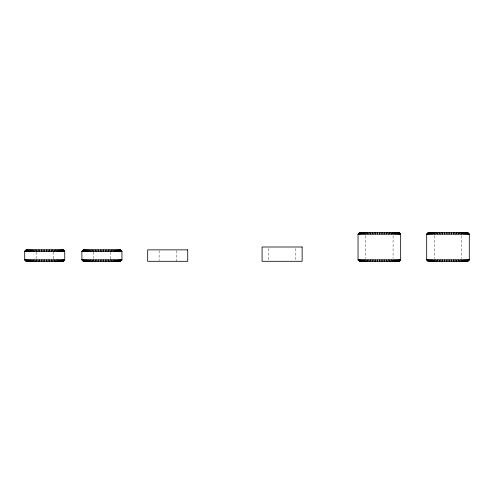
<?xml version="1.0" encoding="UTF-8"?>
<svg xmlns="http://www.w3.org/2000/svg" width="494" height="494" viewBox="0 0 494 494"><rect width="100%" height="100%" fill="white"/><g stroke="black" fill="none" stroke-linecap="round" stroke-linejoin="round"><path stroke-width="0.37" stroke-dasharray="2.47 1.85" d="M461.723 235.644L461.723 258.356M434.263 235.644L434.263 258.356M393.076 235.644L393.076 258.356M365.622 235.644L365.622 258.356M295.838 248.507L295.838 260.548M268.378 248.507L268.378 261.301M176.284 250.625L176.284 261.301M159.124 250.625L159.124 260.536M110.502 252.008L110.502 259.869M93.341 252.008L93.341 258.442M53.303 252.008L53.303 259.869M36.142 252.008L36.142 258.442"/><path stroke-width="0.74" d="M42.978 251.292L43.102 249.859M46.343 261.301L46.467 259.869M100.177 251.292L100.301 249.859M103.542 261.301L103.666 259.869M377.496 234.131L377.62 232.699M381.084 261.301L381.207 259.869M446.138 234.131L446.261 232.699M449.725 261.301L449.849 259.869M41.243 251.292L41.49 249.859M47.949 261.301L48.196 259.869M98.448 251.292L98.695 249.859M105.148 261.301L105.401 259.869M375.65 234.131L375.897 232.699M382.801 261.301L383.048 259.869M444.291 234.131L444.538 232.699M451.442 261.301L451.695 259.869M39.539 251.292L39.909 249.859M49.53 261.301L49.9 259.869M96.738 251.292L97.108 249.859M106.735 261.301L107.105 259.869M373.834 234.131L374.205 232.699M384.493 261.301L384.863 259.869M442.476 234.131L442.846 232.699M453.134 261.301L453.504 259.869M37.871 251.292L38.365 249.859M51.08 261.301L51.567 259.869M95.076 251.292L95.564 249.859M108.279 261.301L108.773 259.869M372.062 234.131L372.55 232.699M386.147 261.301L386.635 259.869M440.704 234.131L441.191 232.699M454.789 261.301L455.283 259.869M36.26 251.292L36.865 249.859M52.574 261.301L53.179 259.869M93.459 251.292L94.064 249.859M109.779 261.301L110.384 259.869M370.346 234.131L370.951 232.699M387.753 261.301L388.358 259.869M438.987 234.131L439.592 232.699M456.394 261.301L456.999 259.869M34.71 251.292L35.426 249.859M54.013 261.301L54.729 259.869M91.915 251.292L92.625 249.859M111.218 261.301L111.934 259.869M368.697 234.131L369.413 232.699M389.291 261.301L390.007 259.869M437.338 234.131L438.055 232.699M457.932 261.301L458.648 259.869M33.24 251.292L34.061 249.859M55.384 261.301L56.205 259.869M90.439 251.292L91.26 249.859M112.583 261.301L113.404 259.869M367.128 234.131L367.95 232.699M390.748 261.301L391.569 259.869M435.77 234.131L436.591 232.699M459.395 261.301L460.217 259.869M31.851 251.292L32.771 249.859M56.668 261.301L57.588 259.869M89.056 251.292L89.976 249.859M113.873 261.301L114.793 259.869M365.653 234.131L366.573 232.699M392.125 261.301L393.045 259.869M434.294 234.131L435.214 232.699M460.766 261.301L461.686 259.869M30.566 251.292L31.579 249.859M57.866 261.301L58.879 259.869M87.765 251.292L88.778 249.859M115.065 261.301L116.078 259.869M364.282 234.131L365.294 232.699M393.403 261.301L394.416 259.869M432.923 234.131L433.936 232.699M462.044 261.301L463.057 259.869M29.387 251.292L30.48 249.859M58.959 261.301L60.058 259.869M86.586 251.292L87.685 249.859M116.164 261.301L117.257 259.869M363.028 234.131L364.121 232.699M394.576 261.301L395.675 259.869M431.67 234.131L432.769 232.699M463.218 261.301L464.317 259.869M28.319 251.292L29.492 249.859M59.947 261.301L61.12 259.869M85.524 251.292L86.697 249.859M117.152 261.301L118.319 259.869M361.898 234.131L363.071 232.699M395.632 261.301L396.806 259.869M430.54 234.131L431.713 232.699M464.274 261.301L465.447 259.869M27.38 251.292L28.621 249.859M60.818 261.301L62.059 259.869M84.585 251.292L85.826 249.859M118.023 261.301L119.258 259.869M360.898 234.131L362.139 232.699M396.565 261.301L397.806 259.869M429.539 234.131L430.78 232.699M465.206 261.301L466.447 259.869M26.577 251.292L27.874 249.859M61.571 261.301L62.868 259.869M83.776 251.292L85.073 249.859M118.77 261.301L120.067 259.869M360.04 234.131L361.336 232.699M397.367 261.301L398.664 259.869M428.681 234.131L429.978 232.699M466.009 261.301L467.305 259.869M25.91 251.292L27.25 249.859M62.188 261.301L63.535 259.869M83.109 251.292L84.455 249.859M119.387 261.301L120.734 259.869M359.329 234.131L360.676 232.699M398.028 261.301L399.374 259.869M427.971 234.131L429.317 232.699M466.669 261.301L468.016 259.869M25.379 251.292L26.762 249.859M62.676 261.301L64.059 259.869M82.584 251.292L83.968 249.859M119.875 261.301L121.258 259.869M358.768 234.131L360.151 232.699M398.547 261.301L399.93 259.869M427.409 234.131L428.792 232.699M467.194 261.301L468.571 259.869M25.003 251.292L26.417 249.859M63.028 261.301L64.436 259.869M82.208 251.292L83.616 249.859M120.227 261.301L121.641 259.869M358.366 234.131L359.774 232.699M398.924 261.301L400.331 259.869M427.007 234.131L428.415 232.699M467.565 261.301L468.979 259.869M24.774 251.292L26.201 249.859L63.312 249.859L64.739 251.292L64.739 259.869L63.312 261.301L26.133 261.301L24.7 259.869L24.7 251.292L26.133 249.859M63.238 261.301L64.665 259.869M81.979 251.292L83.406 249.859M120.443 261.301L121.864 259.869M358.125 234.131L359.552 232.699M399.152 261.301L400.578 259.869M426.767 234.131L428.193 232.699M467.793 261.301L469.22 259.869M81.899 251.292L83.332 249.859L120.511 249.859L121.944 251.292L121.944 259.869L120.511 261.301L83.332 261.301L81.899 259.869L81.899 251.292L121.944 251.292M358.045 234.131L359.471 232.699L399.226 232.699L400.659 234.131L400.659 259.869L399.226 261.301L359.471 261.301L358.045 259.869L358.045 234.131L400.659 234.131M426.686 234.131L428.119 232.699L467.867 232.699L469.3 234.131L469.3 259.869L467.867 261.301L428.119 261.301L426.686 259.869L426.686 234.131L469.3 234.131M24.7 251.292L64.739 251.292M24.7 259.869L64.739 259.869M81.899 259.869L121.944 259.869M358.045 259.869L400.659 259.869M426.686 259.869L469.3 259.869M467.793 232.699L469.22 234.131M426.767 259.869L428.193 261.301M399.152 232.699L400.578 234.131M358.125 259.869L359.552 261.301M120.443 249.859L121.864 251.292M81.979 259.869L83.406 261.301M63.238 249.859L64.665 251.292M24.774 259.869L26.201 261.301M467.565 232.699L468.979 234.131M427.007 259.869L428.415 261.301M398.924 232.699L400.331 234.131M358.366 259.869L359.774 261.301M120.227 249.859L121.641 251.292M82.208 259.869L83.616 261.301M63.028 249.859L64.436 251.292M25.003 259.869L26.417 261.301M467.194 232.699L468.571 234.131M427.409 259.869L428.792 261.301M398.547 232.699L399.93 234.131M358.768 259.869L360.151 261.301M119.875 249.859L121.258 251.292M82.584 259.869L83.968 261.301M62.676 249.859L64.059 251.292M25.379 259.869L26.762 261.301M466.669 232.699L468.016 234.131M427.971 259.869L429.317 261.301M398.028 232.699L399.374 234.131M359.329 259.869L360.676 261.301M119.387 249.859L120.734 251.292M83.109 259.869L84.455 261.301M62.188 249.859L63.535 251.292M25.91 259.869L27.25 261.301M466.009 232.699L467.305 234.131M428.681 259.869L429.978 261.301M397.367 232.699L398.664 234.131M360.04 259.869L361.336 261.301M118.77 249.859L120.067 251.292M83.776 259.869L85.073 261.301M61.571 249.859L62.868 251.292M26.577 259.869L27.874 261.301M465.206 232.699L466.447 234.131M429.539 259.869L430.78 261.301M396.565 232.699L397.806 234.131M360.898 259.869L362.139 261.301M118.023 249.859L119.258 251.292M84.585 259.869L85.826 261.301M60.818 249.859L62.059 251.292M27.38 259.869L28.621 261.301M464.274 232.699L465.447 234.131M430.54 259.869L431.713 261.301M395.632 232.699L396.806 234.131M361.898 259.869L363.071 261.301M117.152 249.859L118.319 251.292M85.524 259.869L86.697 261.301M59.947 249.859L61.12 251.292M28.319 259.869L29.492 261.301M463.218 232.699L464.317 234.131M431.67 259.869L432.769 261.301M394.576 232.699L395.675 234.131M363.028 259.869L364.121 261.301M116.164 249.859L117.257 251.292M86.586 259.869L87.685 261.301M58.959 249.859L60.058 251.292M29.387 259.869L30.48 261.301M462.044 232.699L463.057 234.131M432.923 259.869L433.936 261.301M393.403 232.699L394.416 234.131M364.282 259.869L365.294 261.301M115.065 249.859L116.078 251.292M87.765 259.869L88.778 261.301M57.866 249.859L58.879 251.292M30.566 259.869L31.579 261.301M460.766 232.699L461.686 234.131M434.294 259.869L435.214 261.301M392.125 232.699L393.045 234.131M365.653 259.869L366.573 261.301M113.873 249.859L114.793 251.292M89.056 259.869L89.976 261.301M56.668 249.859L57.588 251.292M31.851 259.869L32.771 261.301M459.395 232.699L460.217 234.131M435.77 259.869L436.591 261.301M390.748 232.699L391.569 234.131M367.128 259.869L367.95 261.301M112.583 249.859L113.404 251.292M90.439 259.869L91.26 261.301M55.384 249.859L56.205 251.292M33.24 259.869L34.061 261.301M457.932 232.699L458.648 234.131M437.338 259.869L438.055 261.301M389.291 232.699L390.007 234.131M368.697 259.869L369.413 261.301M111.218 249.859L111.934 251.292M91.915 259.869L92.625 261.301M54.013 249.859L54.729 251.292M34.71 259.869L35.426 261.301M456.394 232.699L456.999 234.131M438.987 259.869L439.592 261.301M387.753 232.699L388.358 234.131M370.346 259.869L370.951 261.301M109.779 249.859L110.384 251.292M93.459 259.869L94.064 261.301M52.574 249.859L53.179 251.292M36.26 259.869L36.865 261.301M454.789 232.699L455.283 234.131M440.704 259.869L441.191 261.301M386.147 232.699L386.635 234.131M372.062 259.869L372.55 261.301M108.279 249.859L108.773 251.292M95.076 259.869L95.564 261.301M51.08 249.859L51.567 251.292M37.871 259.869L38.365 261.301M453.134 232.699L453.504 234.131M442.476 259.869L442.846 261.301M384.493 232.699L384.863 234.131M373.834 259.869L374.205 261.301M106.735 249.859L107.105 251.292M96.738 259.869L97.108 261.301M49.53 249.859L49.9 251.292M39.539 259.869L39.909 261.301M451.442 232.699L451.695 234.131M444.291 259.869L444.538 261.301M382.801 232.699L383.048 234.131M375.65 259.869L375.897 261.301M105.148 249.859L105.401 251.292M98.448 259.869L98.695 261.301M47.949 249.859L48.196 251.292M41.243 259.869L41.49 261.301M449.725 232.699L449.849 234.131M446.138 259.869L446.261 261.301M381.084 232.699L381.207 234.131M377.496 259.869L377.62 261.301M103.542 249.859L103.666 251.292M100.177 259.869L100.301 261.301M46.343 249.859L46.467 251.292M42.978 259.869L43.102 261.301M447.99 232.699L447.99 234.131M447.99 259.869L447.99 261.301M379.349 232.699L379.349 234.131M379.349 259.869L379.349 261.301M101.925 249.859L101.925 251.292M101.925 259.869L101.925 261.301M44.719 249.859L44.719 251.292M44.719 259.869L44.719 261.301M302.13 247L262.086 247L262.086 261.301L302.13 261.301L302.13 247M187.726 249.859L147.681 249.859L147.681 261.301L187.726 261.301L187.726 249.859"/></g></svg>
